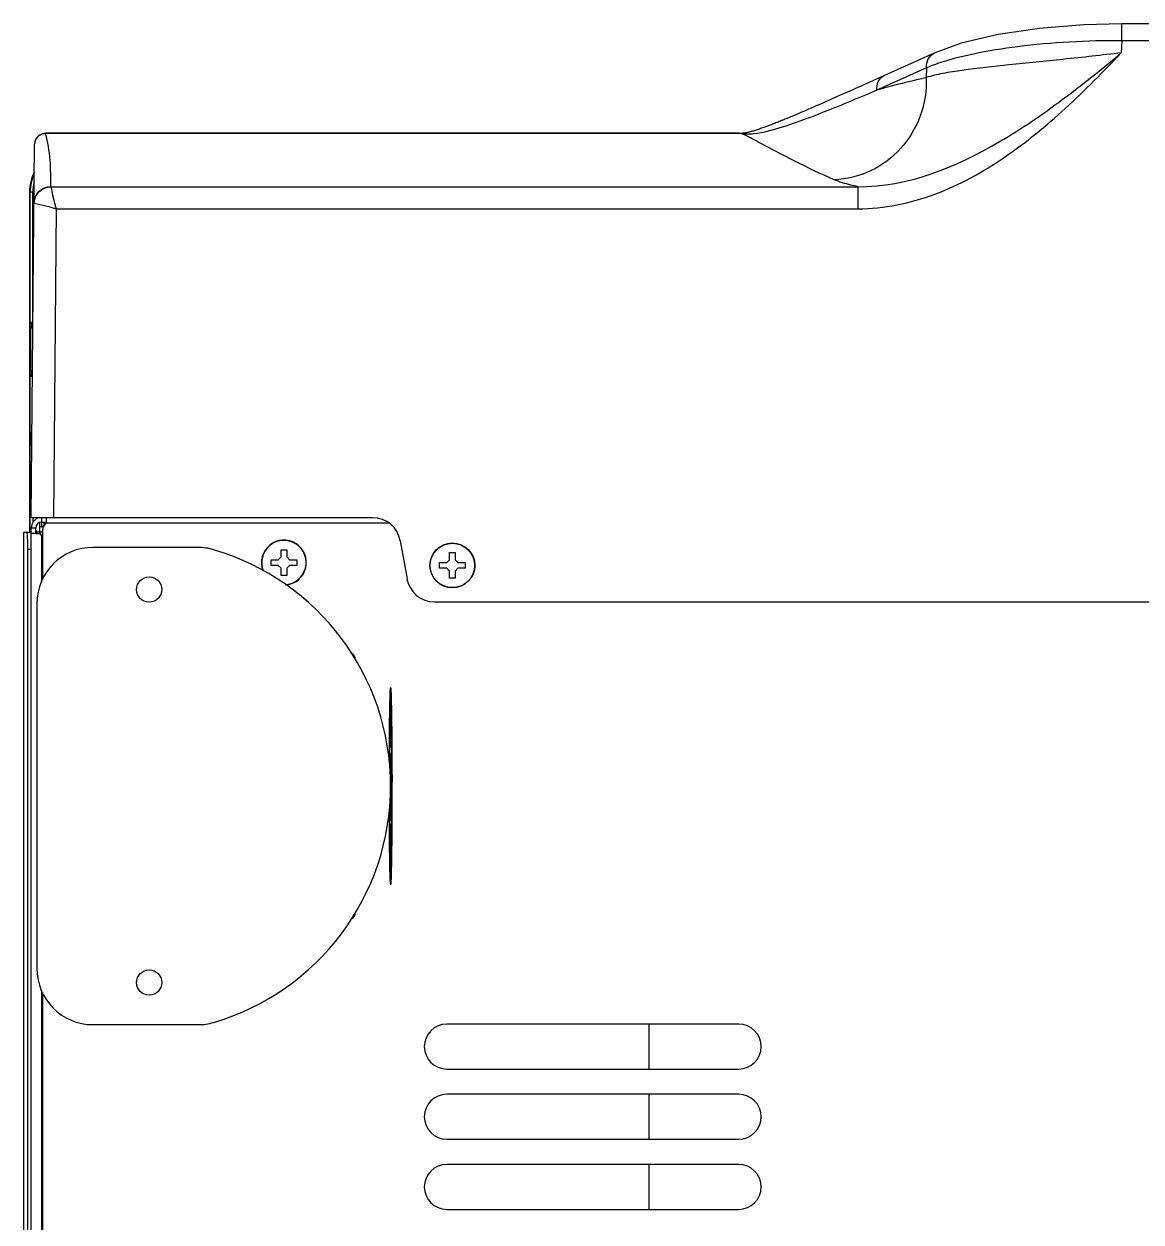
# Model space of a CAD drawing. Header units: millimetres. Extents: x -1686 to 4120, y -1850 to 2563.
# Drawn here: x -5.9 to 193, y 2311.2 to 2524.6 of the extents above; entities that cross this region are included whole.
import ezdxf

# ---------------------------------------------------------------- set-up
doc = ezdxf.new("R2010")
doc.units = ezdxf.units.MM
doc.header["$LTSCALE"] = 65.395
doc.layers.get('0').update_dxf_attribs({"linetype": 'CONTINUOUS'})
doc.layers.add('ASSI', color=7, linetype='CONTINUOUS')
doc.layers.add('GEOM', color=7, linetype='CONTINUOUS')

msp = doc.modelspace()

# ---------------------------------------------------------------- linework, layer by layer
at = {"linetype": 'Continuous'}
for p, q in [((-4.33, 2494.66), (-4.92, 2494.66)), ((-4.83, 2471.49), (-4.83, 2494.66)), ((-4.33, 2471.5), (-4.33, 2494.66)), ((-4.85, 2471.4), (-4.83, 2471.49)), ((-4.85, 2471.4), (-4.85, 2461.91)), ((-4.6, 2471.16), (-4.58, 2471.24)), ((-4.6, 2471.16), (-4.6, 2470.73)), ((-4.6, 2471.16), (-4.32, 2471.16)), ((-4.6, 2462.59), (-4.6, 2462.16)), ((-4.83, 2461.82), (-4.85, 2461.91)), ((-4.58, 2462.07), (-4.6, 2462.16)), ((-4.6, 2462.16), (-4.4, 2462.16)), ((-4.79, 2434.06), (-4.79, 2439.5)), ((-4.29, 2435.9), (-4.29, 2436.66)), ((39.88, 2429.66), (39.88, 2430.96)), ((39.88, 2430.96), (40.88, 2430.96)), ((40.88, 2430.96), (40.88, 2429.66)), ((38.08, 2428.16), (38.08, 2429.16)), ((38.08, 2429.16), (39.38, 2429.16)), ((39.38, 2429.16), (39.88, 2429.66)), ((40.88, 2429.66), (41.38, 2429.16)), ((41.38, 2429.16), (42.68, 2429.16)), ((42.68, 2429.16), (42.68, 2428.16)), ((68.08, 2427.66), (68.08, 2428.66)), ((68.08, 2428.66), (69.38, 2428.66)), ((69.38, 2428.66), (69.88, 2429.16)), ((69.88, 2429.16), (69.88, 2430.46)), ((69.88, 2430.46), (70.88, 2430.46)), ((70.88, 2430.46), (70.88, 2429.16)), ((70.88, 2429.16), (71.38, 2428.66)), ((71.38, 2428.66), (72.68, 2428.66)), ((72.68, 2428.66), (72.68, 2427.66)), ((39.38, 2428.16), (38.08, 2428.16)), ((39.88, 2427.66), (39.38, 2428.16)), ((39.88, 2426.36), (39.88, 2427.66)), ((40.88, 2426.36), (39.88, 2426.36)), ((41.38, 2428.16), (40.88, 2427.66)), ((40.88, 2427.66), (40.88, 2426.36)), ((42.68, 2428.16), (41.38, 2428.16)), ((69.38, 2427.66), (68.08, 2427.66)), ((69.88, 2427.16), (69.38, 2427.66)), ((69.88, 2425.86), (69.88, 2427.16)), ((71.38, 2427.66), (70.88, 2427.16)), ((70.88, 2427.16), (70.88, 2425.86)), ((72.68, 2427.66), (71.38, 2427.66)), ((70.88, 2425.86), (69.88, 2425.86)), ((105.38, 2346.46), (105.38, 2338.46)), ((105.38, 2333.96), (105.38, 2325.96)), ((105.38, 2321.46), (105.38, 2313.46))]:
    msp.add_line(p, q, dxfattribs=at)
for centre, radius, start, end in [((3.08, 2494.66), 7.91, 155.1574, 180), ((3.08, 2494.66), 7.41, 166.117, 180), ((-4.58, 2471.49), 0.25, 180.0197, 270.0131), ((-4.58, 2461.82), 0.25, 89.9869, 179.9803), ((-1.52, 2434.86), 1, 113.6531, 174.8601)]:
    msp.add_arc(centre, radius, start, end, dxfattribs=at)
msp.add_open_spline([(-4.85, 2471.4), (-4.85, 2471.37), (-4.85, 2471.33), (-4.83, 2471.31)], degree=3, dxfattribs=at)
for points, knots in [([(-4.83, 2471.49), (-4.83, 2471.5), (-4.81, 2471.49), (-4.79, 2471.5), (-4.74, 2471.5), (-4.68, 2471.5), (-4.6, 2471.5), (-4.48, 2471.5), (-4.39, 2471.5), (-4.33, 2471.5)], [0, 0, 0, 0, 0.02092, 0.078787, 0.171581, 0.295845, 0.446929, 0.61906, 1, 1, 1, 1]), ([(-4.83, 2471.31), (-4.82, 2471.27), (-4.75, 2471.19), (-4.66, 2471.16), (-4.6, 2471.16)], [0, 0, 0, 0, 0.452936, 1, 1, 1, 1]), ([(-4.58, 2471.24), (-4.58, 2471.24), (-4.57, 2471.24), (-4.56, 2471.25), (-4.53, 2471.25), (-4.49, 2471.25), (-4.42, 2471.25), (-4.36, 2471.25), (-4.33, 2471.25)], [0, 0, 0, 0, 0.021686, 0.079724, 0.172508, 0.296664, 0.619504, 1, 1, 1, 1]), ([(-4.6, 2462.16), (-4.67, 2462.16), (-4.8, 2462.1), (-4.85, 2461.97), (-4.85, 2461.91)], [0, 0, 0, 0, 0.555012, 1, 1, 1, 1]), ([(-4.4, 2461.81), (-4.46, 2461.81), (-4.56, 2461.81), (-4.68, 2461.81), (-4.75, 2461.81), (-4.79, 2461.81), (-4.81, 2461.82), (-4.83, 2461.82), (-4.83, 2461.82)], [0, 0, 0, 0, 0.390244, 0.711336, 0.833011, 0.923365, 0.97956, 1, 1, 1, 1]), ([(-4.79, 2439.5), (-4.78, 2439.51), (-4.77, 2439.52), (-4.71, 2439.54), (-4.65, 2439.55), (-4.61, 2439.55)], [0, 0, 0, 0, 0.098505, 0.297015, 1, 1, 1, 1])]:
    msp.add_open_spline(points, degree=3, knots=knots, dxfattribs=at)
at = {"layer": 'ASSI', "linetype": 'Continuous'}
for centre, radius in [((70.38, 2428.16), 4), ((70.38, 2428.16), 3.95), ((16.38, 2423.86), 2.25), ((16.38, 2353.86), 2.25)]:
    msp.add_circle(centre, radius, dxfattribs=at)
for radius, start, end in [(4, 274.7796, 200.7871), (3.95, 273.8492, 201.7289)]:
    msp.add_arc((40.38, 2428.66), radius, start, end, dxfattribs=at)
at = {"layer": 'GEOM', "linetype": 'Continuous'}
for p, q in [((189.6, 2521.62), (189.6, 2524.6)), ((661.16, 2524.6), (189.6, 2524.6)), ((189.6, 2521.62), (189.52, 2519.46)), ((661.16, 2521.62), (189.6, 2521.62)), ((156.21, 2519.42), (147.33, 2515.41)), ((154.85, 2516.79), (145.98, 2512.78)), ((154.85, 2516.79), (154.79, 2515.04)), ((143.81, 2513.83), (143.04, 2513.48)), ((144.6, 2514.18), (143.81, 2513.83)), ((145.41, 2514.55), (144.6, 2514.18)), ((146.26, 2514.93), (145.41, 2514.55)), ((147.33, 2515.41), (146.26, 2514.93)), ((139.47, 2511.89), (138.81, 2511.6)), ((140.15, 2512.19), (139.47, 2511.89)), ((140.85, 2512.5), (140.15, 2512.19)), ((141.56, 2512.82), (140.85, 2512.5)), ((142.29, 2513.15), (141.56, 2512.82)), ((143.04, 2513.48), (142.29, 2513.15)), ((145.98, 2512.78), (143.97, 2511.94)), ((134.3, 2509.62), (133.82, 2509.41)), ((134.79, 2509.83), (134.3, 2509.62)), ((135.3, 2510.05), (134.79, 2509.83)), ((135.83, 2510.28), (135.3, 2510.05)), ((136.38, 2510.52), (135.83, 2510.28)), ((136.95, 2510.78), (136.38, 2510.52)), ((137.55, 2511.04), (136.95, 2510.78)), ((138.17, 2511.32), (137.55, 2511.04)), ((138.81, 2511.6), (138.17, 2511.32)), ((130.68, 2508.07), (130.25, 2507.89)), ((131.11, 2508.25), (130.68, 2508.07)), ((131.55, 2508.43), (131.11, 2508.25)), ((131.99, 2508.62), (131.55, 2508.43)), ((132.44, 2508.81), (131.99, 2508.62)), ((132.89, 2509.01), (132.44, 2508.81)), ((133.35, 2509.21), (132.89, 2509.01)), ((133.82, 2509.41), (133.35, 2509.21)), ((-4.62, 2436.66), (-4.04, 2503.18)), ((-2.08, 2505.1), (-2.08, 2505.12)), ((121.38, 2505.12), (-2.08, 2505.12)), ((121.38, 2505.1), (-2.08, 2505.1)), ((121.38, 2505.1), (121.38, 2505.17)), ((121.38, 2505.17), (122.44, 2505.17)), ((122.07, 2505), (121.87, 2505.1)), ((122.32, 2505.16), (122.13, 2505.14)), ((122.5, 2505.18), (122.32, 2505.16)), ((124.97, 2503.51), (124.84, 2503.57)), ((-4.92, 2494.66), (-4.92, 2434.06)), ((-1.12, 2495.61), (142.61, 2495.61)), ((142.61, 2495.61), (142.61, 2491.68)), ((-0.62, 2436.66), (-0.14, 2491.68)), ((-0.14, 2491.68), (142.61, 2491.68)), ((-4.67, 2462.81), (-4.67, 2470.5)), ((-4.83, 2451.83), (-4.83, 2461.82)), ((-4.49, 2451.83), (-4.83, 2451.83)), ((-4.81, 2449.6), (-4.81, 2449.45)), ((-4.79, 2439.5), (-4.81, 2449.45)), ((56.18, 2436.66), (-4.62, 2436.66)), ((-4.62, 1674.46), (-4.62, 2434.86)), ((-4.62, 2434.86), (-3.82, 2434.86)), ((-3.82, 2433.86), (-3.82, 2434.86)), ((-3.12, 2434.06), (-3.12, 2435.81)), ((-2.75, 2435.06), (-3.12, 2435.06)), ((-2.82, 2436.66), (-2.82, 2435.86)), ((-2.82, 2435.86), (-1.92, 2435.86)), ((-2.75, 2435.06), (-2.75, 2435.86)), ((-2.24, 2435.54), (-2.24, 2435.61)), ((-1.92, 2435.66), (-1.92, 2436.66)), ((59.1, 2435.66), (-1.92, 2435.66)), ((-5.92, 1672.86), (-5.92, 2434.06)), ((-5.92, 1672.86), (-5.92, 2434.06)), ((-5.92, 2434.06), (-5.39, 2434.06)), ((-5.39, 2434.06), (-4.62, 2434.06)), ((-3.82, 2433.86), (-4.62, 2433.86)), ((-3.82, 2433.86), (-3.1, 2433.86)), ((-3.12, 2434.06), (-3.63, 2434.06)), ((-3.12, 2433.86), (-3.12, 2434.06)), ((-2.62, 2434.06), (-3.12, 2434.06)), ((-2.98, 2433.86), (-3.1, 2433.86)), ((-2.82, 2433.51), (-2.82, 2425.2)), ((-2.62, 2433.16), (-2.82, 2433.51)), ((-2.62, 2434.39), (-2.62, 2425.63)), ((-5.23, 1675.86), (-5.23, 2431.06)), ((-5.23, 2431.06), (-4.62, 2431.06)), ((25.04, 2431.36), (6.38, 2431.36)), ((61.11, 2432.52), (62.3, 2425.79)), ((-3.62, 2421.36), (-3.62, 2356.36)), ((67.22, 2421.66), (783.54, 2421.66)), ((59.33, 2406.36), (59.43, 2406.36)), ((59.19, 2403.04), (59.19, 2403.01)), ((59.29, 2403.04), (59.29, 2403.03)), ((59.58, 2403), (59.57, 2403.04)), ((59.31, 2400.83), (59.49, 2400.83)), ((59.32, 2400.7), (59.32, 2400.83)), ((59.54, 2400.83), (59.55, 2400.7)), ((59.61, 2400.83), (59.61, 2400.95)), ((59.29, 2399.52), (59.3, 2399.68)), ((59.29, 2399.35), (59.29, 2399.52)), ((59.3, 2399.68), (59.35, 2399.68)), ((59.42, 2399.35), (59.49, 2399.35)), ((59.47, 2399.35), (59.48, 2399.09)), ((59.48, 2399.09), (59.48, 2398.62)), ((59.48, 2398.62), (59.49, 2398.05)), ((59.25, 2396.98), (59.35, 2396.98)), ((59.26, 2397.18), (59.26, 2397.32)), ((59.26, 2396.98), (59.26, 2397.18)), ((59.49, 2397.31), (59.42, 2397.31)), ((59.49, 2398.05), (59.49, 2397.78)), ((59.49, 2397.78), (59.5, 2397.32)), ((59.21, 2395.84), (59.21, 2395.76)), ((59.24, 2394.19), (59.24, 2394.69)), ((59.26, 2394.69), (59.5, 2394.69)), ((59.31, 2395.83), (59.49, 2395.83)), ((59.23, 2393.42), (59.24, 2393.83)), ((59.23, 2393.35), (59.23, 2393.42)), ((59.24, 2393.93), (59.24, 2394.19)), ((59.24, 2394.18), (59.34, 2394.18)), ((59.24, 2393.93), (59.34, 2393.93)), ((59.24, 2393.83), (59.24, 2393.93)), ((59.26, 2393.42), (59.45, 2393.42)), ((59.35, 2393.35), (59.26, 2390.97)), ((59.34, 2394.18), (59.34, 2393.93)), ((59.45, 2393.35), (59.35, 2390.8)), ((59.35, 2393.35), (59.45, 2393.35)), ((59.41, 2390.96), (59.51, 2393.51)), ((59.52, 2393.89), (59.52, 2394.18)), ((59.53, 2394.19), (59.53, 2393.89)), ((59.53, 2393.89), (59.53, 2393.51)), ((59.53, 2393.51), (59.53, 2393.43)), ((59.5, 2390.89), (59.41, 2390.89)), ((59.52, 2390.12), (59.52, 2390.38)), ((59.54, 2390.96), (59.54, 2390.89)), ((59.54, 2390.89), (59.54, 2390.78)), ((59.54, 2390.78), (59.54, 2390.38)), ((59.54, 2390.38), (59.54, 2390.12)), ((59.54, 2390.12), (59.54, 2389.62)), ((59.36, 2389.62), (59.5, 2389.62)), ((59.36, 2388.45), (59.43, 2388.45)), ((59.64, 2389.74), (59.64, 2389.62)), ((59.26, 2384.22), (59.26, 2384.17)), ((59.53, 2384.4), (59.53, 2384.22)), ((59.2, 2382.74), (59.21, 2382.09)), ((59.25, 2382.09), (59.24, 2382.74)), ((59.25, 2381.84), (59.25, 2382.09)), ((59.27, 2382.09), (59.37, 2382.09)), ((59.33, 2382.74), (59.43, 2382.74)), ((59.39, 2382.09), (59.49, 2382.09)), ((59.43, 2380.78), (59.39, 2381.84)), ((59.39, 2381.84), (59.47, 2381.84)), ((59.47, 2381.84), (59.43, 2380.78)), ((59.52, 2382.74), (59.52, 2382.13)), ((59.52, 2382.13), (59.52, 2382.09)), ((59.25, 2380.64), (59.35, 2380.64)), ((59.26, 2380.76), (59.26, 2380.77)), ((59.26, 2380.64), (59.26, 2380.76)), ((59.26, 2380.43), (59.26, 2380.64)), ((59.27, 2379.52), (59.27, 2379.57)), ((59.29, 2379.58), (59.39, 2379.58)), ((59.29, 2379.52), (59.39, 2379.52)), ((59.35, 2380.64), (59.39, 2379.58)), ((59.39, 2379.52), (59.35, 2378.46)), ((59.47, 2379.58), (59.51, 2380.64)), ((59.51, 2378.46), (59.47, 2379.52)), ((59.49, 2379.58), (59.49, 2379.51)), ((59.49, 2379.51), (59.49, 2379.22)), ((59.29, 2378.33), (59.29, 2378.45)), ((59.29, 2378.32), (59.29, 2378.33)), ((59.3, 2378.11), (59.29, 2378.32)), ((59.39, 2377.26), (59.43, 2378.32)), ((59.39, 2377.26), (59.47, 2377.26)), ((59.43, 2378.32), (59.47, 2377.26)), ((59.15, 2377.15), (59.15, 2377.01)), ((59.32, 2377.01), (59.37, 2377.01)), ((59.32, 2376.96), (59.32, 2377.01)), ((59.39, 2377.01), (59.49, 2377.01)), ((59.45, 2377.01), (59.44, 2376.91)), ((59.55, 2377.01), (59.55, 2376.96)), ((59.19, 2374.84), (59.19, 2374.67)), ((59.58, 2374.67), (59.58, 2374.94)), ((59.33, 2371.36), (59.43, 2371.36)), ((-2.82, 2352.51), (-2.82, 1810.2)), ((-2.62, 2352.08), (-2.62, 1810.63)), ((6.38, 2346.36), (25.04, 2346.36)), ((121.38, 2346.46), (69.38, 2346.46)), ((69.38, 2338.46), (121.38, 2338.46)), ((121.38, 2333.96), (69.38, 2333.96)), ((69.38, 2325.96), (121.38, 2325.96)), ((121.38, 2321.46), (69.38, 2321.46)), ((69.38, 2313.46), (121.38, 2313.46))]:
    msp.add_line(p, q, dxfattribs=at)
for points in [[(189.6, 2524.6), (182.83, 2524.44), (174.94, 2523.81), (167.58, 2522.73), (161.01, 2521.17), (156.2, 2519.42)], [(130.25, 2507.89), (129.83, 2507.72), (129.62, 2507.63), (129.41, 2507.54), (129.21, 2507.46), (129, 2507.38), (128.8, 2507.29), (128.59, 2507.21), (128.39, 2507.13), (128.19, 2507.05), (127.99, 2506.97), (127.79, 2506.89), (127.59, 2506.81), (127.39, 2506.73), (127.19, 2506.66), (127, 2506.58), (126.8, 2506.51), (126.61, 2506.43), (126.41, 2506.36), (126.22, 2506.29), (126.03, 2506.22), (125.83, 2506.15), (125.64, 2506.08), (125.45, 2506.01), (125.26, 2505.95), (125.07, 2505.88), (124.88, 2505.82), (124.69, 2505.76), (124.51, 2505.7), (124.32, 2505.64), (124.14, 2505.58), (123.95, 2505.53)], [(123.4, 2505.38), (123.22, 2505.33), (123.04, 2505.29), (122.86, 2505.25), (122.68, 2505.21), (122.5, 2505.18)], [(123.95, 2505.53), (123.77, 2505.48), (123.58, 2505.43), (123.4, 2505.38)], [(-2.08, 2505.12), (-2.61, 2505.05), (-3.35, 2504.66), (-3.85, 2504), (-4.04, 2503.18)]]:
    msp.add_lwpolyline(points, dxfattribs=at)
for centre, radius, start, end in [((169.06, 2481.77), 37.8, 108.9337, 109.1458), ((196.5, 2336.63), 183.26, 105.3782, 106.0045), ((-2.15, 2503.15), 1.89, 173.9917, 179.4854), ((-2.1, 2503.15), 1.94, 156.19, 173.9649), ((-2.09, 2503.13), 1.96, 133.6604, 139.6682), ((-2.07, 2503.11), 1.99, 115.3417, 133.5833), ((-2.08, 2503.13), 1.96, 111.3228, 115.2976), ((121.26, 2502.76), 2.42, 74.6913, 75.466), ((31.66, 2325.42), 201.05, 62.3894, 63.2777), ((3.08, 2494.66), 8, 153.6735, 180), ((40.14, 2503.64), 42.04, 191.0188, 193.2791), ((-2.82, 2434.86), 1.8, 114.0021, 180), ((-2.82, 2434.86), 1, 90, 180), ((-1.12, 2434.39), 1.5, 122.231, 180), ((-3.42, 2433.97), 2.02, 52.9935, 54.2998), ((56.18, 2431.66), 5, 10, 90), ((54.19, 2480.14), 73.66, 218.9326, 219.2798), ((71.75, 2467.39), 81.91, 204.1704, 204.4363), ((25.04, 2421.36), 10, 73.6631, 90), ((15.51, 2388.86), 43.87, 286.3369, 73.6631), ((67.22, 2426.66), 5, 190, 270), ((51.88, 2411.35), 1.25, 0.0014, 61.8703), ((394.45, 2396.61), 335.22, 178.9024, 179.2783), ((-307.35, 2396.11), 366.99, 0.7561, 1.0765), ((612.38, 2393.6), 553.17, 179.2518, 179.4052), ((265.73, 2396.13), 206.47, 178.7311, 179.0137), ((-142.71, 2396.19), 202.3, 0.8938, 1.2772), ((-517.56, 2393.32), 577.22, 0.59822, 0.74518), ((783.3, 2391.79), 724.1, 179.40242, 179.56308), ((470.8, 2392.84), 411.56, 179.0941, 179.3769), ((-324.4, 2393.21), 384.02, 0.6132, 0.9163), ((-493.59, 2391.27), 553.22, 0.4726, 0.626), ((-766.54, 2389.24), 826.18, 0.11425, 0.37838), ((935.92, 2389.06), 876.69, 179.71973, 179.84303), ((-816.34, 2389.06), 875.88, 0.12452, 0.28583), ((-841.1, 2388.85), 900.74, 359.56982, 0.04896), ((925.74, 2388.62), 866.52, 180.15692, 180.29051), ((147.8, 2385.61), 88.55, 179.3097, 180.8974), ((-27.61, 2385.6), 87.13, 359.1478, 0.8485), ((-837.86, 2388.73), 897.4, 359.72365, 359.88771), ((934.22, 2387.37), 875.13, 180.21842, 180.66889), ((1197.18, 2388.6), 1137.99, 180.14861, 180.29479), ((843, 2386.58), 783.81, 180.32816, 180.69929), ((405.02, 2383.93), 345.77, 180.7314, 180.9078), ((288.29, 2382.02), 229.02, 180.9771, 181.131), ((254.6, 2381.35), 195.33, 181.1308, 181.2734), ((467.23, 2382.21), 408.11, 180.7302, 181.0354), ((455.61, 2382.05), 396.39, 180.7281, 181.0661), ((-308.68, 2381.59), 368.32, 358.9653, 359.2867), ((51.88, 2366.36), 1.25, 298.13, 359.9987), ((25.04, 2356.36), 10, 270, 286.3369), ((69.38, 2342.46), 4, 90, 270), ((121.38, 2342.46), 4, 270, 90), ((69.38, 2329.96), 4, 90, 270), ((121.38, 2329.96), 4, 270, 90), ((69.38, 2317.46), 4, 90, 270), ((121.38, 2317.46), 4, 270, 90)]:
    msp.add_arc(centre, radius, start, end, dxfattribs=at)
for centre, major_axis, ratio, start_param, end_param in [((-4.22, 2470.5), (0, 0.45), 0.999848, 0.230428, 1.570796), ((-4.22, 2462.81), (0, 0.45), 0.999848, -4.712389, -3.542636), ((6.38, 2421.36), (-10, 0), 0.999848, -1.570796, 0), ((59.41, 2398.92), (0, 1.9), 0.034921, 6.283185, 7.442465), ((59.49, 2400.09), (0, 0.74), 0.034921, 3.141593, 6.283185), ((59.46, 2398.33), (0, 3.38), 0.034921, 1.159279, 1.982313), ((59.42, 2398.5), (0, 0.846), 0.034921, 0, 1.437065), ((59.46, 2398.33), (0, 2.11), 0.034921, 1.437065, 1.704531), ((59.31, 2397.74), (0, 1.9), 0.034921, -4.148764, -3.141593), ((59.41, 2397.74), (0, 1.9), 0.034921, -4.300872, -3.141593), ((59.42, 2398.16), (0, 0.846), 0.034921, -4.57865, -3.141593), ((59.49, 2396.57), (0, 0.74), 0.034921, 3.141593, 6.283185), ((59.26, 2394.18), (0, 0.508), 0.034921, 0.000005, 0.392824), ((59.36, 2394.18), (0, 0.508), 0.034921, 0.000005, 1.570796), ((59.5, 2394.18), (0, 0.508), 0.034921, -1.570796, 0), ((59.36, 2393.93), (0, 0.508), 0.034921, 1.570796, 3.141593), ((59.35, 2393.38), (0, 0.0423), 0.034921, -2.426008, -0.506941), ((59.45, 2393.38), (0, 0.0423), 0.034921, -2.426008, 0), ((59.5, 2393.89), (0, 0.508), 0.034921, -2.426008, -1.570796), ((59.41, 2390.93), (0, 0.0423), 0.034921, 0.715566, 3.141593), ((59.5, 2390.38), (0, 0.508), 0.034921, -1.570796, 0), ((59.5, 2390.12), (0, 0.508), 0.034921, -3.141593, -1.570796), ((59.27, 2381.24), (0, 0.846), 0.034921, -0.000671, 0.611205), ((59.37, 2381.24), (0, 0.846), 0.034921, 5.497787, 8.63938), ((59.49, 2381.24), (0, 0.846), 0.034921, 3.926991, 7.068583), ((59.29, 2379.55), (0, 0.0423), 0.034921, -2.356194, -0.785398), ((59.39, 2379.55), (0, 0.0423), 0.034921, -2.356194, -0.785398), ((59.43, 2380.81), (0, 0.0423), 0.034921, -3.141592, -2.356218), ((59.48, 2379.55), (0, 0.0423), 0.034921, 0.785398, 2.356194), ((59.37, 2377.86), (0, 0.846), 0.034921, 0.785408, 3.926991), ((59.43, 2378.29), (0, 0.0423), 0.034921, -0.785398, 0), ((59.49, 2377.86), (0, 0.846), 0.034921, 2.356194, 5.497792), ((59.39, 2377.86), (0, 0.846), 0.034921, -3.228714, -3.142264), ((6.38, 2356.36), (-10, 0), 0.999848, 0, 1.570796)]:
    msp.add_ellipse(centre, major_axis=major_axis, ratio=ratio, start_param=start_param, end_param=end_param, dxfattribs=at)
msp.add_ellipse((59.43, 2385.6), major_axis=(0, 1.37), ratio=0.034921, dxfattribs=at)
for points, knots in [([(189.6, 2521.62), (183.41, 2521.64), (174.54, 2521.19), (163.62, 2519.45), (158.88, 2518.24), (156.8, 2517.53)], [0, 0, 0, 0, 0.559406, 0.800597, 1, 1, 1, 1]), ([(142.61, 2495.61), (151.44, 2495.52), (164.54, 2500.95), (179.07, 2510.98), (186.08, 2516.59), (189.52, 2519.46)], [0, 0, 0, 0, 0.496648, 0.748113, 1, 1, 1, 1]), ([(142.61, 2491.68), (147.26, 2491.68), (156.61, 2493.65), (168.93, 2500.48), (179.75, 2509.43), (186.3, 2516.08), (189.52, 2519.46)], [0, 0, 0, 0, 0.249459, 0.499475, 0.749689, 1, 1, 1, 1]), ([(189.52, 2519.46), (186.08, 2519.03), (179.41, 2518.3), (169.95, 2517.38), (162.79, 2516.58), (157.87, 2515.85), (155.74, 2515.35), (154.79, 2515.04)], [0, 0, 0, 0, 0.297017, 0.57434, 0.813478, 0.913831, 1, 1, 1, 1]), ([(154.85, 2516.79), (154.8, 2517.33), (154.96, 2518.42), (155.75, 2519.21), (156.2, 2519.42)], [0, 0, 0, 0, 0.523811, 1, 1, 1, 1]), ([(156.67, 2517.48), (156.51, 2517.43), (155.9, 2517.21), (155.29, 2516.98), (154.85, 2516.79)], [0, 0, 0, 0, 0.259994, 1, 1, 1, 1]), ([(154.79, 2515.04), (154.85, 2512.74), (154.12, 2508.11), (150.57, 2502.14), (145.06, 2498.02), (140.6, 2496.95), (138.38, 2496.86)], [0, 0, 0, 0, 0.255361, 0.506088, 0.753262, 1, 1, 1, 1]), ([(145.98, 2512.78), (145.93, 2513.33), (146.09, 2514.41), (146.88, 2515.21), (147.33, 2515.41)], [0, 0, 0, 0, 0.523837, 1, 1, 1, 1]), ([(143.97, 2511.94), (142.34, 2511.26), (139.07, 2509.9), (134.15, 2507.94), (129.21, 2506.17), (125.82, 2505.22), (124.11, 2505.03)], [0, 0, 0, 0, 0.251577, 0.503324, 0.754406, 1, 1, 1, 1]), ([(-1.13, 2495.63), (-1.13, 2497.2), (-1.14, 2500.39), (-1.65, 2503.55), (-2.08, 2505.1)], [0, 0, 0, 0, 0.496509, 1, 1, 1, 1]), ([(123.35, 2504.97), (123.22, 2504.96), (122.74, 2504.96), (122.24, 2504.99), (121.9, 2505.09)], [0, 0, 0, 0, 0.267528, 1, 1, 1, 1]), ([(138.38, 2496.86), (136, 2497.88), (131.49, 2500.03), (127.1, 2502.39), (124.97, 2503.51)], [0, 0, 0, 0, 0.518975, 1, 1, 1, 1]), ([(142.61, 2495.61), (142.18, 2495.7), (140.75, 2496.04), (139.33, 2496.45), (138.38, 2496.86)], [0, 0, 0, 0, 0.293928, 1, 1, 1, 1]), ([(-4.13, 2492.68), (-4.13, 2493.43), (-3.47, 2495), (-1.89, 2495.63), (-1.13, 2495.63)], [0, 0, 0, 0, 0.498422, 1, 1, 1, 1]), ([(-4.09, 2492.66), (-4.07, 2493.42), (-3.42, 2494.96), (-1.87, 2495.6), (-1.12, 2495.61)], [0, 0, 0, 0, 0.500168, 1, 1, 1, 1]), ([(-1.12, 2495.61), (-1.13, 2495.61), (-1.13, 2495.62), (-1.13, 2495.62), (-1.13, 2495.63)], [0, 0, 0, 0, 0.538312, 1, 1, 1, 1]), ([(-4.13, 2492.68), (-4.13, 2492.67), (-4.11, 2492.67), (-4.1, 2492.67), (-4.09, 2492.66)], [0, 0, 0, 0, 0.288604, 1, 1, 1, 1]), ([(-4.09, 2492.66), (-3.74, 2492.61), (-2.69, 2492.39), (-1.65, 2492.13), (-0.96, 2491.93)], [0, 0, 0, 0, 0.333298, 1, 1, 1, 1]), ([(-0.14, 2491.68), (-0.21, 2491.88), (-0.44, 2492.64), (-0.64, 2493.41), (-0.78, 2493.99)], [0, 0, 0, 0, 0.265131, 1, 1, 1, 1]), ([(-4.33, 2470.91), (-4.42, 2470.89), (-4.6, 2470.77), (-4.67, 2470.57), (-4.67, 2470.47)], [0, 0, 0, 0, 0.500246, 1, 1, 1, 1]), ([(-4.67, 2470.47), (-4.67, 2470.47), (-4.66, 2470.47), (-4.65, 2470.47), (-4.63, 2470.47), (-4.62, 2470.47)], [0, 0, 0, 0, 0.064702, 0.253542, 1, 1, 1, 1]), ([(-4.62, 2470.47), (-4.61, 2470.47), (-4.51, 2470.47), (-4.41, 2470.47), (-4.33, 2470.47)], [0, 0, 0, 0, 0.171387, 1, 1, 1, 1]), ([(-4.4, 2462.43), (-4.48, 2462.46), (-4.62, 2462.58), (-4.67, 2462.75), (-4.67, 2462.84)], [0, 0, 0, 0, 0.500064, 1, 1, 1, 1]), ([(-4.4, 2462.84), (-4.44, 2462.84), (-4.51, 2462.84), (-4.58, 2462.84), (-4.63, 2462.84), (-4.65, 2462.84), (-4.66, 2462.84), (-4.67, 2462.84), (-4.67, 2462.84)], [0, 0, 0, 0, 0.425467, 0.740541, 0.853113, 0.934205, 0.983281, 1, 1, 1, 1]), ([(-4.83, 2451.83), (-4.83, 2451.36), (-4.83, 2450.72), (-4.82, 2449.97), (-4.82, 2449.7), (-4.81, 2449.6)], [0, 0, 0, 0, 0.633025, 0.868935, 1, 1, 1, 1]), ([(-4.51, 2450.05), (-4.6, 2450.02), (-4.76, 2449.89), (-4.81, 2449.7), (-4.81, 2449.6)], [0, 0, 0, 0, 0.502491, 1, 1, 1, 1]), ([(-4.51, 2449.9), (-4.6, 2449.86), (-4.75, 2449.74), (-4.81, 2449.54), (-4.81, 2449.45)], [0, 0, 0, 0, 0.502089, 1, 1, 1, 1]), ([(-4.81, 2449.45), (-4.81, 2449.49), (-4.68, 2449.55), (-4.58, 2449.56), (-4.51, 2449.57)], [0, 0, 0, 0, 0.326492, 1, 1, 1, 1]), ([(-3.53, 2433.86), (-3.62, 2434.01), (-3.76, 2434.34), (-3.82, 2434.69), (-3.82, 2434.86)], [0, 0, 0, 0, 0.518657, 1, 1, 1, 1]), ([(-2.75, 2435.86), (-2.67, 2435.86), (-2.49, 2435.78), (-2.33, 2435.67), (-2.24, 2435.61)], [0, 0, 0, 0, 0.410815, 1, 1, 1, 1]), ([(-2.5, 2435.01), (-2.53, 2435.02), (-2.61, 2435.04), (-2.69, 2435.06), (-2.75, 2435.06)], [0, 0, 0, 0, 0.273334, 1, 1, 1, 1]), ([(-5.23, 2431.06), (-5.23, 2431.25), (-5.23, 2431.63), (-5.24, 2432.19), (-5.26, 2432.7), (-5.27, 2433.15), (-5.29, 2433.48), (-5.31, 2433.69), (-5.33, 2433.82), (-5.34, 2433.92), (-5.36, 2433.99), (-5.37, 2434.03), (-5.38, 2434.06), (-5.39, 2434.06)], [0, 0, 0, 0, 0.194143, 0.380847, 0.552959, 0.703897, 0.827906, 0.878303, 0.920312, 0.953562, 0.977803, 0.992998, 1, 1, 1, 1]), ([(59.31, 2406.25), (59.29, 2406.09), (59.26, 2405.67), (59.23, 2404.93), (59.21, 2404.03), (59.2, 2403.38), (59.19, 2403.04)], [0, 0, 0, 0, 0.15536, 0.393936, 0.683717, 1, 1, 1, 1]), ([(59.43, 2406.36), (59.43, 2406.36), (59.42, 2406.35), (59.42, 2406.32), (59.41, 2406.25), (59.4, 2406.15), (59.38, 2406.02), (59.37, 2405.86), (59.36, 2405.6), (59.34, 2405.23), (59.33, 2404.73), (59.31, 2404.2), (59.3, 2403.62), (59.29, 2403.23), (59.29, 2403.04)], [0, 0, 0, 0, 0.002554, 0.00811, 0.028405, 0.059717, 0.100469, 0.149326, 0.205245, 0.33526, 0.484784, 0.648269, 0.821055, 1, 1, 1, 1]), ([(59.33, 2406.36), (59.33, 2406.36), (59.32, 2406.34), (59.31, 2406.31), (59.31, 2406.28), (59.31, 2406.25)], [0, 0, 0, 0, 0.087958, 0.284157, 1, 1, 1, 1]), ([(59.48, 2406.04), (59.47, 2406.09), (59.47, 2406.16), (59.46, 2406.26), (59.45, 2406.31), (59.44, 2406.36), (59.43, 2406.36)], [0, 0, 0, 0, 0.406841, 0.718914, 0.920876, 1, 1, 1, 1]), ([(59.57, 2403.04), (59.56, 2403.62), (59.54, 2404.62), (59.51, 2405.62), (59.48, 2406.04)], [0, 0, 0, 0, 0.574407, 1, 1, 1, 1]), ([(59.19, 2403.01), (59.16, 2401.5), (59.12, 2398.39), (59.1, 2395.28), (59.1, 2393.68)], [0, 0, 0, 0, 0.486736, 1, 1, 1, 1]), ([(59.39, 2402.72), (59.39, 2402.76), (59.4, 2402.84), (59.41, 2402.94), (59.42, 2402.99), (59.42, 2403.04), (59.43, 2403.04)], [0, 0, 0, 0, 0.41614, 0.728903, 0.925209, 1, 1, 1, 1]), ([(59.43, 2403.04), (59.44, 2403.04), (59.44, 2403.01), (59.45, 2402.98), (59.46, 2402.92), (59.47, 2402.83), (59.47, 2402.73), (59.49, 2402.56), (59.5, 2402.32), (59.51, 2401.99), (59.52, 2401.63), (59.53, 2401.24), (59.54, 2400.97), (59.54, 2400.83)], [0, 0, 0, 0, 0.007007, 0.02446, 0.05243, 0.090247, 0.136945, 0.191401, 0.320117, 0.470109, 0.635991, 0.813506, 1, 1, 1, 1]), ([(59.32, 2400.83), (59.33, 2401.18), (59.35, 2401.82), (59.37, 2402.45), (59.39, 2402.72)], [0, 0, 0, 0, 0.565272, 1, 1, 1, 1]), ([(59.38, 2402.62), (59.39, 2402.5), (59.42, 2401.91), (59.43, 2401.31), (59.44, 2400.83)], [0, 0, 0, 0, 0.203307, 1, 1, 1, 1]), ([(59.61, 2377.01), (59.66, 2380.72), (59.69, 2388.17), (59.67, 2395.61), (59.63, 2399.35)], [0, 0, 0, 0, 0.498361, 1, 1, 1, 1]), ([(59.47, 2388.14), (59.47, 2388.18), (59.46, 2388.26), (59.46, 2388.36), (59.44, 2388.41), (59.44, 2388.45), (59.43, 2388.45)], [0, 0, 0, 0, 0.422215, 0.733072, 0.926639, 1, 1, 1, 1]), ([(59.51, 2386.89), (59.51, 2387.01), (59.5, 2387.43), (59.49, 2387.85), (59.47, 2388.14)], [0, 0, 0, 0, 0.297247, 1, 1, 1, 1]), ([(59.26, 2384.17), (59.26, 2384.05), (59.27, 2383.66), (59.28, 2383.27), (59.3, 2383)], [0, 0, 0, 0, 0.303031, 1, 1, 1, 1]), ([(59.47, 2383.06), (59.48, 2383.14), (59.5, 2383.55), (59.5, 2383.97), (59.51, 2384.3)], [0, 0, 0, 0, 0.194746, 1, 1, 1, 1]), ([(59.3, 2383), (59.3, 2382.96), (59.3, 2382.9), (59.31, 2382.82), (59.32, 2382.78), (59.33, 2382.74), (59.33, 2382.74)], [0, 0, 0, 0, 0.422052, 0.73217, 0.925596, 1, 1, 1, 1]), ([(59.43, 2382.74), (59.44, 2382.74), (59.44, 2382.78), (59.46, 2382.83), (59.46, 2382.94), (59.47, 2383.01), (59.47, 2383.06)], [0, 0, 0, 0, 0.073362, 0.266931, 0.577789, 1, 1, 1, 1]), ([(59.62, 2382.08), (59.61, 2381.64), (59.6, 2379.95), (59.57, 2378.26), (59.55, 2377.01)], [0, 0, 0, 0, 0.260706, 1, 1, 1, 1]), ([(59.39, 2374.99), (59.37, 2375.27), (59.34, 2375.93), (59.33, 2376.58), (59.32, 2376.96)], [0, 0, 0, 0, 0.429454, 1, 1, 1, 1]), ([(59.44, 2376.91), (59.44, 2376.74), (59.43, 2376.13), (59.41, 2375.53), (59.38, 2375.1)], [0, 0, 0, 0, 0.289159, 1, 1, 1, 1]), ([(59.55, 2376.96), (59.54, 2376.82), (59.54, 2376.54), (59.52, 2376.14), (59.51, 2375.76), (59.5, 2375.42), (59.49, 2375.17), (59.48, 2375), (59.47, 2374.89), (59.46, 2374.81), (59.45, 2374.74), (59.44, 2374.7), (59.44, 2374.68), (59.43, 2374.68)], [0, 0, 0, 0, 0.186562, 0.364444, 0.529977, 0.678688, 0.805728, 0.859645, 0.906265, 0.944674, 0.973811, 0.992501, 1, 1, 1, 1]), ([(59.19, 2374.67), (59.19, 2374.34), (59.21, 2373.7), (59.23, 2372.8), (59.26, 2372.07), (59.28, 2371.64), (59.3, 2371.47)], [0, 0, 0, 0, 0.312119, 0.598659, 0.840006, 1, 1, 1, 1]), ([(59.29, 2374.67), (59.29, 2374.47), (59.3, 2374.09), (59.31, 2373.52), (59.33, 2372.98), (59.34, 2372.49), (59.36, 2372.11), (59.37, 2371.85), (59.38, 2371.68), (59.4, 2371.55), (59.4, 2371.45), (59.42, 2371.4), (59.42, 2371.36), (59.43, 2371.36)], [0, 0, 0, 0, 0.178798, 0.350524, 0.513324, 0.6636, 0.795625, 0.852565, 0.902088, 0.942924, 0.973487, 0.99263, 1, 1, 1, 1]), ([(59.43, 2374.68), (59.43, 2374.68), (59.42, 2374.68), (59.42, 2374.71), (59.41, 2374.77), (59.4, 2374.87), (59.39, 2374.95), (59.39, 2374.99)], [0, 0, 0, 0, 0.025173, 0.080384, 0.282291, 0.593979, 1, 1, 1, 1]), ([(59.48, 2371.67), (59.51, 2372.1), (59.54, 2373.1), (59.56, 2374.1), (59.58, 2374.67)], [0, 0, 0, 0, 0.43077, 1, 1, 1, 1]), ([(59.3, 2371.47), (59.31, 2371.44), (59.31, 2371.4), (59.32, 2371.37), (59.33, 2371.36), (59.33, 2371.36)], [0, 0, 0, 0, 0.722006, 0.914336, 1, 1, 1, 1]), ([(59.43, 2371.36), (59.44, 2371.36), (59.45, 2371.4), (59.46, 2371.45), (59.47, 2371.55), (59.47, 2371.63), (59.48, 2371.67)], [0, 0, 0, 0, 0.075297, 0.270753, 0.582876, 1, 1, 1, 1])]:
    msp.add_open_spline(points, degree=3, knots=knots, dxfattribs=at)
for points in [[(154.79, 2515.04), (152.48, 2514.53), (150.18, 2513.95), (147.9, 2513.33)], [(-3.88, 2503.93), (-3.8, 2504.1), (-3.7, 2504.26), (-3.58, 2504.4)], [(-2.79, 2504.96), (-2.57, 2505.05), (-2.32, 2505.1), (-2.08, 2505.1)], [(121.87, 2505.1), (121.91, 2505.11), (121.95, 2505.12), (122, 2505.12)], [(122, 2505.12), (122.04, 2505.13), (122.09, 2505.13), (122.13, 2505.14)], [(124.11, 2505.03), (123.86, 2505), (123.61, 2504.98), (123.35, 2504.97)], [(-0.96, 2491.93), (-0.69, 2491.85), (-0.41, 2491.77), (-0.14, 2491.67)], [(59.22, 2397.32), (59.21, 2396.82), (59.21, 2396.33), (59.21, 2395.84)], [(59.25, 2395.84), (59.25, 2396.22), (59.26, 2396.6), (59.26, 2396.98)], [(59.21, 2395.76), (59.21, 2395.4), (59.2, 2395.05), (59.2, 2394.69)], [(59.2, 2394.69), (59.2, 2394.27), (59.2, 2393.85), (59.2, 2393.42)], [(59.24, 2394.69), (59.24, 2395.07), (59.25, 2395.46), (59.25, 2395.84)], [(59.51, 2395.84), (59.52, 2395.46), (59.52, 2395.07), (59.52, 2394.69)], [(59.61, 2395.84), (59.62, 2395.46), (59.62, 2395.08), (59.62, 2394.7)], [(59.2, 2393.42), (59.19, 2392.97), (59.19, 2392.52), (59.19, 2392.06)], [(59.64, 2390.89), (59.64, 2390.5), (59.64, 2390.12), (59.64, 2389.74)], [(59.54, 2389.62), (59.54, 2389.23), (59.54, 2388.84), (59.54, 2388.45)], [(59.54, 2388.45), (59.54, 2387.96), (59.54, 2387.47), (59.54, 2386.97)], [(59.24, 2382.74), (59.24, 2383.24), (59.24, 2383.73), (59.23, 2384.22)], [(59.53, 2384.22), (59.53, 2383.73), (59.52, 2383.24), (59.52, 2382.74)], [(59.26, 2380.77), (59.26, 2381.13), (59.25, 2381.48), (59.25, 2381.84)], [(59.27, 2379.57), (59.27, 2379.86), (59.27, 2380.14), (59.26, 2380.43)], [(59.5, 2380.24), (59.5, 2380.02), (59.49, 2379.8), (59.49, 2379.58)]]:
    msp.add_open_spline(points, degree=3, dxfattribs=at)

doc.saveas('drawing.dxf')
